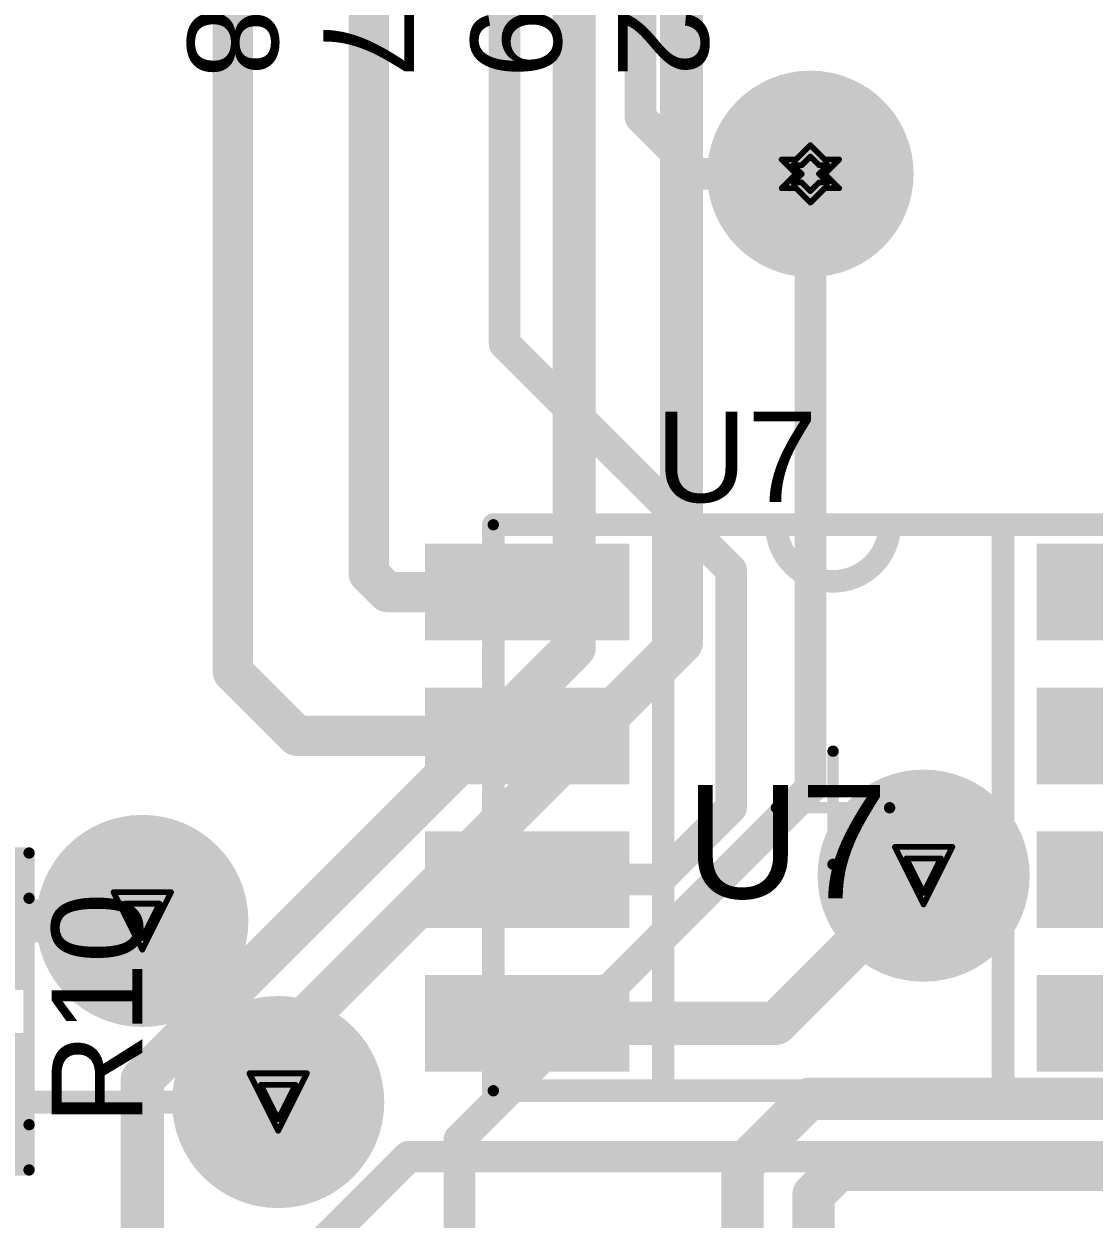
# Model space of a CAD drawing. Header units: inches. Extents: x -21 to 344, y -3 to 240.
# Drawn here: x 55.25 to 64.71, y 25.77 to 36.32 of the extents above; entities that cross this region are included whole.
import ezdxf

# ---------------------------------------------------------------- set-up
doc = ezdxf.new("R2010")
doc.units = ezdxf.units.IN
for name, color, linetype in [('Bottom 3D Body', 216, 'Continuous'), ('Bottom Layer', 5, 'Continuous'), ('Drill Drawing', 1, 'Continuous'), ('Int1 -GND)', 76, 'Continuous'), ('Int2 -PWR)', 16, 'Continuous'), ('Top Component Center', 76, 'Continuous'), ('Top Designator', 56, 'Continuous'), ('Top Layer', 1, 'Continuous'), ('Top Overlay', 2, 'Continuous'), ('Top Paste', 8, 'Continuous'), ('Top Solder', 216, 'Continuous'), ('Via Holes', 16, 'Continuous')]:
    doc.layers.add(name, color=color, linetype=linetype)
doc.styles.add('Arial', font='', dxfattribs={"height": 0.2})
doc.styles.get('Arial').set_extended_font_data('Arial')

# ---------------------------------------------------------------- blocks, each defined once
blk = doc.blocks.new('SOIC8_7')
at = {"layer": 'Top Layer'}
for points in [[(-2.2049994, 3.474999399999999), (-1.6050006, 3.474999399999999), (-1.6050006, 1.92499996), (-2.2049994, 1.92499996)], [(-0.9349994, 3.474999399999999), (-0.3350006, 3.474999399999999), (-0.3350006, 1.92499996), (-0.9349994, 1.92499996)], [(0.3350006, 3.474999399999999), (0.9349994, 3.474999399999999), (0.9349994, 1.92499996), (0.3350006, 1.92499996)], [(1.6050006, 3.474999399999999), (2.2049994, 3.474999399999999), (2.2049994, 1.92499996), (1.6050006, 1.92499996)], [(-2.2049994, -1.92499996), (-1.6050006, -1.92499996), (-1.6050006, -3.474999399999999), (-2.2049994, -3.474999399999999)], [(-0.9349994, -1.92499996), (-0.3350006, -1.92499996), (-0.3350006, -3.474999399999999), (-0.9349994, -3.474999399999999)], [(0.3350006, -1.92499996), (0.9349994, -1.92499996), (0.9349994, -3.474999399999999), (0.3350006, -3.474999399999999)], [(1.6050006, -1.92499996), (2.2049994, -1.92499996), (2.2049994, -3.474999399999999), (1.6050006, -3.474999399999999)]]:
    blk.add_hatch(color=1, dxfattribs=at).paths.add_polyline_path(points)
at = {"layer": 'Top Paste'}
for points in [[(-2.3319994, 3.6019994), (-1.4780006, 3.6019994), (-1.4780006, 1.79799996), (-2.3319994, 1.79799996)], [(-1.0619994, 3.6019994), (-0.2080006, 3.6019994), (-0.2080006, 1.79799996), (-1.0619994, 1.79799996)], [(0.2080006, 3.6019994), (1.0619994, 3.6019994), (1.0619994, 1.79799996), (0.2080006, 1.79799996)], [(1.4780006, 3.6019994), (2.3319994, 3.6019994), (2.3319994, 1.79799996), (1.4780006, 1.79799996)], [(-2.3319994, -1.79799996), (-1.4780006, -1.79799996), (-1.4780006, -3.6019994), (-2.3319994, -3.6019994)], [(-1.0619994, -1.79799996), (-0.2080006, -1.79799996), (-0.2080006, -3.6019994), (-1.0619994, -3.6019994)], [(0.2080006, -1.79799996), (1.0619994, -1.79799996), (1.0619994, -3.6019994), (0.2080006, -3.6019994)], [(1.4780006, -1.79799996), (2.3319994, -1.79799996), (2.3319994, -3.6019994), (1.4780006, -3.6019994)]]:
    blk.add_hatch(color=8, dxfattribs=at).paths.add_polyline_path(points)
at = {"layer": 'Top Solder'}
for points in [[(-2.27499926, 3.54499926), (-1.53500074, 3.54499926), (-1.53500074, 1.8550001), (-2.27499926, 1.8550001)], [(-1.00499926, 3.54499926), (-0.26500074, 3.54499926), (-0.26500074, 1.8550001), (-1.00499926, 1.8550001)], [(0.26500074, 3.54499926), (1.00499926, 3.54499926), (1.00499926, 1.8550001), (0.26500074, 1.8550001)], [(1.53500074, 3.54499926), (2.27499926, 3.54499926), (2.27499926, 1.8550001), (1.53500074, 1.8550001)], [(-2.27499926, -1.8550001), (-1.53500074, -1.8550001), (-1.53500074, -3.54499926), (-2.27499926, -3.54499926)], [(-1.00499926, -1.8550001), (-0.26500074, -1.8550001), (-0.26500074, -3.54499926), (-1.00499926, -3.54499926)], [(0.26500074, -1.8550001), (1.00499926, -1.8550001), (1.00499926, -3.54499926), (0.26500074, -3.54499926)], [(1.53500074, -1.8550001), (2.27499926, -1.8550001), (2.27499926, -3.54499926), (1.53500074, -3.54499926)]]:
    blk.add_hatch(color=216, dxfattribs=at).paths.add_polyline_path(points)
at = {"layer": 'Bottom 3D Body'}
for points in [[(-2.50000008, -2.99999908, 0.1999996, 0.1999996, 0), (-2.50000008, 2.99999908, 0.1999996, 0.1999996, 0)], [(2.50000008, 2.99999908, 0.1999996, 0.1999996, 0), (-2.50000008, 2.99999908, 0.1999996, 0.1999996, 0)], [(2.50000008, -2.99999908, 0.1999996, 0.1999996, 0), (2.50000008, 2.99999908, 0.1999996, 0.1999996, 0)], [(2.50000008, -2.99999908, 0.1999996, 0.1999996, 0), (-2.50000008, -2.99999908, 0.1999996, 0.1999996, 0)]]:
    blk.add_lwpolyline(points, format="xyseb", dxfattribs=at)
for points in [[(-2.54999998, 2.99999908, 0.0999998, 0.0999998, 1), (-2.45000018, 2.99999908, 0.0999998, 0.0999998, 1)], [(-2.54999998, 2.99999908, 0.0999998, 0.0999998, 1), (-2.45000018, 2.99999908, 0.0999998, 0.0999998, 1)], [(2.45000018, 2.99999908, 0.0999998, 0.0999998, 1), (2.54999998, 2.99999908, 0.0999998, 0.0999998, 1)], [(2.45000018, 2.99999908, 0.0999998, 0.0999998, 1), (2.54999998, 2.99999908, 0.0999998, 0.0999998, 1)], [(-1.90000128, -2.50000008, 0.2499995, 0.2499995, 1), (-2.10000088, -2.50000008, 0.2499995, 0.2499995, 1)], [(-2.16250012, -2.50000008, 0.12499848, 0.12499848, 1), (-2.03750164, -2.50000008, 0.12499848, 0.12499848, 1)], [(-1.96250052, -2.50000008, 0.12499848, 0.12499848, 1), (-1.83750204, -2.50000008, 0.12499848, 0.12499848, 1)], [(-2.54999998, -2.99999908, 0.0999998, 0.0999998, 1), (-2.45000018, -2.99999908, 0.0999998, 0.0999998, 1)], [(-2.54999998, -2.99999908, 0.0999998, 0.0999998, 1), (-2.45000018, -2.99999908, 0.0999998, 0.0999998, 1)], [(2.45000018, -2.99999908, 0.0999998, 0.0999998, 1), (2.54999998, -2.99999908, 0.0999998, 0.0999998, 1)], [(2.45000018, -2.99999908, 0.0999998, 0.0999998, 1), (2.54999998, -2.99999908, 0.0999998, 0.0999998, 1)]]:
    blk.add_lwpolyline(points, format="xyseb", close=True, dxfattribs=at)
at = {"layer": 'Top Component Center'}
for points in [[(-2.50000008, -2.99999908, 0.0999998, 0.0999998, 0), (-2.50000008, 2.99999908, 0.0999998, 0.0999998, 0)], [(2.50000008, 2.99999908, 0.0999998, 0.0999998, 0), (-2.50000008, 2.99999908, 0.0999998, 0.0999998, 0)], [(2.50000008, -2.99999908, 0.0999998, 0.0999998, 0), (2.50000008, 2.99999908, 0.0999998, 0.0999998, 0)], [(0, -0.499999, 0.0999998, 0.0999998, 0), (0, 0.499999, 0.0999998, 0.0999998, 0)], [(0.499999, 0, 0.0999998, 0.0999998, 0), (-0.499999, 0, 0.0999998, 0.0999998, 0)], [(2.50000008, -2.99999908, 0.0999998, 0.0999998, 0), (-2.50000008, -2.99999908, 0.0999998, 0.0999998, 0)]]:
    blk.add_lwpolyline(points, format="xyseb", dxfattribs=at)
for points in [[(-2.52499876, 2.99999908, 0.0499999, 0.0499999, 1), (-2.4750014, 2.99999908, 0.0499999, 0.0499999, 1)], [(-2.52499876, 2.99999908, 0.0499999, 0.0499999, 1), (-2.4750014, 2.99999908, 0.0499999, 0.0499999, 1)], [(2.4750014, 2.99999908, 0.0499999, 0.0499999, 1), (2.52499876, 2.99999908, 0.0499999, 0.0499999, 1)], [(2.4750014, 2.99999908, 0.0499999, 0.0499999, 1), (2.52499876, 2.99999908, 0.0499999, 0.0499999, 1)], [(-0.02499868, 0.499999, 0.0499999, 0.0499999, 1), (0.02499868, 0.499999, 0.0499999, 0.0499999, 1)], [(-0.5249976799999999, 0, 0.0499999, 0.0499999, 1), (-0.47500032, 0, 0.0499999, 0.0499999, 1)], [(0.47500032, 0, 0.0499999, 0.0499999, 1), (0.5249976799999999, 0, 0.0499999, 0.0499999, 1)], [(-0.02499868, -0.499999, 0.0499999, 0.0499999, 1), (0.02499868, -0.499999, 0.0499999, 0.0499999, 1)], [(-2.52499876, -2.99999908, 0.0499999, 0.0499999, 1), (-2.4750014, -2.99999908, 0.0499999, 0.0499999, 1)], [(-2.52499876, -2.99999908, 0.0499999, 0.0499999, 1), (-2.4750014, -2.99999908, 0.0499999, 0.0499999, 1)], [(2.4750014, -2.99999908, 0.0499999, 0.0499999, 1), (2.52499876, -2.99999908, 0.0499999, 0.0499999, 1)], [(2.4750014, -2.99999908, 0.0499999, 0.0499999, 1), (2.52499876, -2.99999908, 0.0499999, 0.0499999, 1)]]:
    blk.add_lwpolyline(points, format="xyseb", close=True, dxfattribs=at)
at = {"layer": 'Top Designator'}
for points in [[(-2.50000008, -2.99999908, 0.0999998, 0.0999998, 0), (-2.50000008, 2.99999908, 0.0999998, 0.0999998, 0)], [(2.50000008, 2.99999908, 0.0999998, 0.0999998, 0), (-2.50000008, 2.99999908, 0.0999998, 0.0999998, 0)], [(2.50000008, -2.99999908, 0.0999998, 0.0999998, 0), (2.50000008, 2.99999908, 0.0999998, 0.0999998, 0)], [(2.50000008, -2.99999908, 0.0999998, 0.0999998, 0), (-2.50000008, -2.99999908, 0.0999998, 0.0999998, 0)]]:
    blk.add_lwpolyline(points, format="xyseb", dxfattribs=at)
for points in [[(-2.52499876, 2.99999908, 0.0499999, 0.0499999, 1), (-2.4750014, 2.99999908, 0.0499999, 0.0499999, 1)], [(-2.52499876, 2.99999908, 0.0499999, 0.0499999, 1), (-2.4750014, 2.99999908, 0.0499999, 0.0499999, 1)], [(2.4750014, 2.99999908, 0.0499999, 0.0499999, 1), (2.52499876, 2.99999908, 0.0499999, 0.0499999, 1)], [(2.4750014, 2.99999908, 0.0499999, 0.0499999, 1), (2.52499876, 2.99999908, 0.0499999, 0.0499999, 1)], [(-2.52499876, -2.99999908, 0.0499999, 0.0499999, 1), (-2.4750014, -2.99999908, 0.0499999, 0.0499999, 1)], [(-2.52499876, -2.99999908, 0.0499999, 0.0499999, 1), (-2.4750014, -2.99999908, 0.0499999, 0.0499999, 1)], [(2.4750014, -2.99999908, 0.0499999, 0.0499999, 1), (2.52499876, -2.99999908, 0.0499999, 0.0499999, 1)], [(2.4750014, -2.99999908, 0.0499999, 0.0499999, 1), (2.52499876, -2.99999908, 0.0499999, 0.0499999, 1)]]:
    blk.add_lwpolyline(points, format="xyseb", close=True, dxfattribs=at)
at = {"layer": 'Top Overlay'}
for points in [[(-2.50000008, 0.499999, 0.1999996, 0.1999996, 0), (-2.50000008, 1.49999954, 0.1999996, 0.1999996, 0)], [(2.50000008, 1.49999954, 0.1999996, 0.1999996, 0), (-2.50000008, 1.49999954, 0.1999996, 0.1999996, 0)], [(2.50000008, -1.49999954, 0.1999996, 0.1999996, 0), (2.50000008, 1.49999954, 0.1999996, 0.1999996, 0)], [(-2.50000008, 0.499999, 0.1999996, 0.1999996, -0.9999999999999999), (-2.50000008, -0.499999, 0.1999996, 0.1999996, 0)], [(-2.50000008, -1.49999954, 0.1999996, 0.1999996, 0), (-2.50000008, -0.499999, 0.1999996, 0.1999996, 0)], [(2.50000008, -1.49999954, 0.1999996, 0.1999996, 0), (-2.50000008, -1.49999954, 0.1999996, 0.1999996, 0)]]:
    blk.add_lwpolyline(points, format="xyseb", dxfattribs=at)
for points in [[(-2.54999998, 1.49999954, 0.0999998, 0.0999998, 1), (-2.45000018, 1.49999954, 0.0999998, 0.0999998, 1)], [(-2.54999998, 1.49999954, 0.0999998, 0.0999998, 1), (-2.45000018, 1.49999954, 0.0999998, 0.0999998, 1)], [(2.45000018, 1.49999954, 0.0999998, 0.0999998, 1), (2.54999998, 1.49999954, 0.0999998, 0.0999998, 1)], [(2.45000018, 1.49999954, 0.0999998, 0.0999998, 1), (2.54999998, 1.49999954, 0.0999998, 0.0999998, 1)], [(-2.54999998, 0.499999, 0.0999998, 0.0999998, 1), (-2.45000018, 0.499999, 0.0999998, 0.0999998, 1)], [(-2.54999998, 0.499999, 0.0999998, 0.0999998, 1), (-2.45000018, 0.499999, 0.0999998, 0.0999998, 1)], [(-2.54999998, -0.499999, 0.0999998, 0.0999998, 1), (-2.45000018, -0.499999, 0.0999998, 0.0999998, 1)], [(-2.54999998, -0.499999, 0.0999998, 0.0999998, 1), (-2.45000018, -0.499999, 0.0999998, 0.0999998, 1)], [(-2.54999998, -1.49999954, 0.0999998, 0.0999998, 1), (-2.45000018, -1.49999954, 0.0999998, 0.0999998, 1)], [(-2.54999998, -1.49999954, 0.0999998, 0.0999998, 1), (-2.45000018, -1.49999954, 0.0999998, 0.0999998, 1)], [(2.45000018, -1.49999954, 0.0999998, 0.0999998, 1), (2.54999998, -1.49999954, 0.0999998, 0.0999998, 1)], [(2.45000018, -1.49999954, 0.0999998, 0.0999998, 1), (2.54999998, -1.49999954, 0.0999998, 0.0999998, 1)]]:
    blk.add_lwpolyline(points, format="xyseb", close=True, dxfattribs=at)
at = {"layer": 'Top Designator', "style": 'Arial'}
blk.add_text('U7', height=1.00000054, rotation=90, dxfattribs=at).set_placement((0.8000110999999999, -1.29998978))
blk = doc.blocks.new('RES_0603_47')
at = {"layer": 'Top Layer'}
for points in [[(-1.2827, 0.3937), (-0.3175, 0.3937), (-0.3175, -0.3937), (-1.2827, -0.3937)], [(0.3175, 0.3937), (1.2827, 0.3937), (1.2827, -0.3937), (0.3175, -0.3937)]]:
    blk.add_hatch(color=1, dxfattribs=at).paths.add_polyline_path(points)
at = {"layer": 'Top Paste'}
for points in [[(-1.4097, 0.5206999999999999), (-0.1905, 0.5206999999999999), (-0.1905, -0.5206999999999999), (-1.4097, -0.5206999999999999)], [(0.1905, 0.5206999999999999), (1.4097, 0.5206999999999999), (1.4097, -0.5206999999999999), (0.1905, -0.5206999999999999)]]:
    blk.add_hatch(color=8, dxfattribs=at).paths.add_polyline_path(points)
at = {"layer": 'Top Solder'}
for points in [[(-1.3326999, 0.4436999), (-0.2675001, 0.4436999), (-0.2675001, -0.4436999), (-1.3326999, -0.4436999)], [(0.2675001, 0.4436999), (1.3326999, 0.4436999), (1.3326999, -0.4436999), (0.2675001, -0.4436999)]]:
    blk.add_hatch(color=216, dxfattribs=at).paths.add_polyline_path(points)
at = {"layer": 'Bottom 3D Body'}
for points in [[(-1.00000054, 0.499999, 0.0999998, 0.0999998, 0), (-1.00000054, -0.499999, 0.0999998, 0.0999998, 0)], [(-1.00000054, 0.499999, 0.0999998, 0.0999998, 0), (1.00000054, 0.499999, 0.0999998, 0.0999998, 0)], [(1.00000054, 0.499999, 0.0999998, 0.0999998, 0), (1.00000054, -0.499999, 0.0999998, 0.0999998, 0)], [(-1.00000054, -0.499999, 0.0999998, 0.0999998, 0), (1.00000054, -0.499999, 0.0999998, 0.0999998, 0)]]:
    blk.add_lwpolyline(points, format="xyseb", dxfattribs=at)
for points in [[(-1.02499922, 0.499999, 0.0499999, 0.0499999, 1), (-0.97500186, 0.499999, 0.0499999, 0.0499999, 1)], [(-1.02499922, 0.499999, 0.0499999, 0.0499999, 1), (-0.97500186, 0.499999, 0.0499999, 0.0499999, 1)], [(0.97500186, 0.499999, 0.0499999, 0.0499999, 1), (1.02499922, 0.499999, 0.0499999, 0.0499999, 1)], [(0.97500186, 0.499999, 0.0499999, 0.0499999, 1), (1.02499922, 0.499999, 0.0499999, 0.0499999, 1)], [(-1.02499922, -0.499999, 0.0499999, 0.0499999, 1), (-0.97500186, -0.499999, 0.0499999, 0.0499999, 1)], [(-1.02499922, -0.499999, 0.0499999, 0.0499999, 1), (-0.97500186, -0.499999, 0.0499999, 0.0499999, 1)], [(0.97500186, -0.499999, 0.0499999, 0.0499999, 1), (1.02499922, -0.499999, 0.0499999, 0.0499999, 1)], [(0.97500186, -0.499999, 0.0499999, 0.0499999, 1), (1.02499922, -0.499999, 0.0499999, 0.0499999, 1)]]:
    blk.add_lwpolyline(points, format="xyseb", close=True, dxfattribs=at)
at = {"layer": 'Top Component Center'}
for points in [[(-1.39999974, 0.499999, 0.0999998, 0.0999998, 0), (1.39999974, 0.499999, 0.0999998, 0.0999998, 0)], [(-1.39999974, 0.499999, 0.0999998, 0.0999998, 0), (-1.39999974, -0.499999, 0.0999998, 0.0999998, 0)], [(1.39999974, 0.499999, 0.0999998, 0.0999998, 0), (1.39999974, -0.499999, 0.0999998, 0.0999998, 0)], [(0, 0.1999996, 0.0999998, 0.0999998, 0), (0, -0.1999996, 0.0999998, 0.0999998, 0)], [(-0.1999996, 0, 0.0999998, 0.0999998, 0), (0.1999996, 0, 0.0999998, 0.0999998, 0)], [(-1.39999974, -0.499999, 0.0999998, 0.0999998, 0), (1.39999974, -0.499999, 0.0999998, 0.0999998, 0)]]:
    blk.add_lwpolyline(points, format="xyseb", dxfattribs=at)
for points in [[(-1.42499842, 0.499999, 0.0499999, 0.0499999, 1), (-1.37500106, 0.499999, 0.0499999, 0.0499999, 1)], [(-1.42499842, 0.499999, 0.0499999, 0.0499999, 1), (-1.37500106, 0.499999, 0.0499999, 0.0499999, 1)], [(1.37500106, 0.499999, 0.0499999, 0.0499999, 1), (1.42499842, 0.499999, 0.0499999, 0.0499999, 1)], [(1.37500106, 0.499999, 0.0499999, 0.0499999, 1), (1.42499842, 0.499999, 0.0499999, 0.0499999, 1)], [(-0.02499868, 0.1999996, 0.0499999, 0.0499999, 1), (0.02499868, 0.1999996, 0.0499999, 0.0499999, 1)], [(-0.22499828, 0, 0.0499999, 0.0499999, 1), (-0.17500092, 0, 0.0499999, 0.0499999, 1)], [(0.17500092, 0, 0.0499999, 0.0499999, 1), (0.22499828, 0, 0.0499999, 0.0499999, 1)], [(-0.02499868, -0.1999996, 0.0499999, 0.0499999, 1), (0.02499868, -0.1999996, 0.0499999, 0.0499999, 1)], [(-1.42499842, -0.499999, 0.0499999, 0.0499999, 1), (-1.37500106, -0.499999, 0.0499999, 0.0499999, 1)], [(-1.42499842, -0.499999, 0.0499999, 0.0499999, 1), (-1.37500106, -0.499999, 0.0499999, 0.0499999, 1)], [(1.37500106, -0.499999, 0.0499999, 0.0499999, 1), (1.42499842, -0.499999, 0.0499999, 0.0499999, 1)], [(1.37500106, -0.499999, 0.0499999, 0.0499999, 1), (1.42499842, -0.499999, 0.0499999, 0.0499999, 1)]]:
    blk.add_lwpolyline(points, format="xyseb", close=True, dxfattribs=at)
at = {"layer": 'Top Designator'}
for points in [[(-1.39999974, 0.499999, 0.0999998, 0.0999998, 0), (1.39999974, 0.499999, 0.0999998, 0.0999998, 0)], [(-1.39999974, 0.499999, 0.0999998, 0.0999998, 0), (-1.39999974, -0.499999, 0.0999998, 0.0999998, 0)], [(1.39999974, 0.499999, 0.0999998, 0.0999998, 0), (1.39999974, -0.499999, 0.0999998, 0.0999998, 0)], [(-1.39999974, -0.499999, 0.0999998, 0.0999998, 0), (1.39999974, -0.499999, 0.0999998, 0.0999998, 0)]]:
    blk.add_lwpolyline(points, format="xyseb", dxfattribs=at)
for points in [[(-1.42499842, 0.499999, 0.0499999, 0.0499999, 1), (-1.37500106, 0.499999, 0.0499999, 0.0499999, 1)], [(-1.42499842, 0.499999, 0.0499999, 0.0499999, 1), (-1.37500106, 0.499999, 0.0499999, 0.0499999, 1)], [(1.37500106, 0.499999, 0.0499999, 0.0499999, 1), (1.42499842, 0.499999, 0.0499999, 0.0499999, 1)], [(1.37500106, 0.499999, 0.0499999, 0.0499999, 1), (1.42499842, 0.499999, 0.0499999, 0.0499999, 1)], [(-1.42499842, -0.499999, 0.0499999, 0.0499999, 1), (-1.37500106, -0.499999, 0.0499999, 0.0499999, 1)], [(-1.42499842, -0.499999, 0.0499999, 0.0499999, 1), (-1.37500106, -0.499999, 0.0499999, 0.0499999, 1)], [(1.37500106, -0.499999, 0.0499999, 0.0499999, 1), (1.42499842, -0.499999, 0.0499999, 0.0499999, 1)], [(1.37500106, -0.499999, 0.0499999, 0.0499999, 1), (1.42499842, -0.499999, 0.0499999, 0.0499999, 1)]]:
    blk.add_lwpolyline(points, format="xyseb", close=True, dxfattribs=at)
at = {"layer": 'Top Overlay'}
for points in [[(-1.39999974, 0.499999, 0.0999998, 0.0999998, 0), (1.39999974, 0.499999, 0.0999998, 0.0999998, 0)], [(-1.39999974, 0.499999, 0.0999998, 0.0999998, 0), (-1.39999974, -0.499999, 0.0999998, 0.0999998, 0)], [(1.39999974, 0.499999, 0.0999998, 0.0999998, 0), (1.39999974, -0.499999, 0.0999998, 0.0999998, 0)], [(-1.39999974, -0.499999, 0.0999998, 0.0999998, 0), (1.39999974, -0.499999, 0.0999998, 0.0999998, 0)]]:
    blk.add_lwpolyline(points, format="xyseb", dxfattribs=at)
for points in [[(-1.42499842, 0.499999, 0.0499999, 0.0499999, 1), (-1.37500106, 0.499999, 0.0499999, 0.0499999, 1)], [(-1.42499842, 0.499999, 0.0499999, 0.0499999, 1), (-1.37500106, 0.499999, 0.0499999, 0.0499999, 1)], [(1.37500106, 0.499999, 0.0499999, 0.0499999, 1), (1.42499842, 0.499999, 0.0499999, 0.0499999, 1)], [(1.37500106, 0.499999, 0.0499999, 0.0499999, 1), (1.42499842, 0.499999, 0.0499999, 0.0499999, 1)], [(-1.42499842, -0.499999, 0.0499999, 0.0499999, 1), (-1.37500106, -0.499999, 0.0499999, 0.0499999, 1)], [(-1.42499842, -0.499999, 0.0499999, 0.0499999, 1), (-1.37500106, -0.499999, 0.0499999, 0.0499999, 1)], [(1.37500106, -0.499999, 0.0499999, 0.0499999, 1), (1.42499842, -0.499999, 0.0499999, 0.0499999, 1)], [(1.37500106, -0.499999, 0.0499999, 0.0499999, 1), (1.42499842, -0.499999, 0.0499999, 0.0499999, 1)]]:
    blk.add_lwpolyline(points, format="xyseb", close=True, dxfattribs=at)
at = {"layer": 'Top Designator', "style": 'Arial'}
blk.add_text('R10', height=0.3999992, dxfattribs=at).set_placement((-0.8000009399999999, -0.2999994))

msp = doc.modelspace()

# ---------------------------------------------------------------- hatches: boundary and pattern name
at = {"layer": 'Bottom Layer'}
h = msp.add_hatch(color=5, dxfattribs=at)
edge = h.paths.add_edge_path()
edge.add_arc((62.20000005999999, 35.00000112), 0.2499995, 0, 360)
h = msp.add_hatch(color=5, dxfattribs=at)
edge = h.paths.add_edge_path()
edge.add_arc((63.2000006, 28.80000082), 0.2999994, 0, 360)
h = msp.add_hatch(color=5, dxfattribs=at)
edge = h.paths.add_edge_path()
edge.add_arc((56.2999001, 28.40019974), 0.2999994, 0, 360)
h = msp.add_hatch(color=5, dxfattribs=at)
edge = h.paths.add_edge_path()
edge.add_arc((57.4999993, 26.79999974), 0.2999994, 0, 360)
at = {"layer": 'Int1 -GND)'}
h = msp.add_hatch(color=7, dxfattribs=at)
edge = h.paths.add_edge_path()
edge.add_arc((62.20000005999999, 35.00000112), 0.9119997, 0, 360)
h = msp.add_hatch(color=7, dxfattribs=at)
edge = h.paths.add_edge_path()
edge.add_arc((56.2999001, 28.40019974), 0.9369983799999999, 0, 360)
h = msp.add_hatch(color=7, dxfattribs=at)
edge = h.paths.add_edge_path()
edge.add_arc((57.4999993, 26.79999974), 0.9369983799999999, 0, 360)
at = {"layer": 'Int2 -PWR)'}
h = msp.add_hatch(color=7, dxfattribs=at)
edge = h.paths.add_edge_path()
edge.add_arc((62.20000005999999, 35.00000112), 0.9119997, 0, 360)
h = msp.add_hatch(color=7, dxfattribs=at)
edge = h.paths.add_edge_path()
edge.add_arc((63.2000006, 28.80000082), 0.9369983799999999, 0, 360)
h = msp.add_hatch(color=7, dxfattribs=at)
edge = h.paths.add_edge_path()
edge.add_arc((57.4999993, 26.79999974), 0.9369983799999999, 0, 360)
at = {"layer": 'Top Layer'}
h = msp.add_hatch(color=1, dxfattribs=at)
edge = h.paths.add_edge_path()
edge.add_arc((62.20000005999999, 35.00000112), 0.2499995, 0, 360)
h = msp.add_hatch(color=1, dxfattribs=at)
edge = h.paths.add_edge_path()
edge.add_arc((63.2000006, 28.80000082), 0.2999994, 0, 360)
h = msp.add_hatch(color=1, dxfattribs=at)
edge = h.paths.add_edge_path()
edge.add_arc((56.2999001, 28.40019974), 0.2999994, 0, 360)
h = msp.add_hatch(color=1, dxfattribs=at)
edge = h.paths.add_edge_path()
edge.add_arc((57.4999993, 26.79999974), 0.2999994, 0, 360)
at = {"layer": 'Via Holes'}
h = msp.add_hatch(color=7, dxfattribs=at)
edge = h.paths.add_edge_path()
edge.add_arc((62.20000005999999, 35.00000112), 0.1499997, 0, 360)
h = msp.add_hatch(color=7, dxfattribs=at)
edge = h.paths.add_edge_path()
edge.add_arc((63.2000006, 28.80000082), 0.17499838, 0, 360)
h = msp.add_hatch(color=7, dxfattribs=at)
edge = h.paths.add_edge_path()
edge.add_arc((56.2999001, 28.40019974), 0.17499838, 0, 360)
h = msp.add_hatch(color=7, dxfattribs=at)
edge = h.paths.add_edge_path()
edge.add_arc((57.4999993, 26.79999974), 0.17499838, 0, 360)

# ---------------------------------------------------------------- linework, layer by layer
at = {"layer": 'Bottom Layer'}
for points in [[(60.11420031999999, 30.8142005, 0.3809999999999999, 0.3809999999999999, 0), (60.11420031999999, 54.67681724, 0.3809999999999999, 0.3809999999999999, 0)], [(61.06117327999999, 30.86117272, 0.3809999999999999, 0.3809999999999999, 0), (61.06117327999999, 42.47036972, 0.3809999999999999, 0.3809999999999999, 0)], [(62.20000005999999, 29.57015168, 0.2794, 0.2794, 0), (62.20000005999999, 35.00000112, 0.2794, 0.2794, 0)], [(57.4999993, 27.29999874, 0.3809999999999999, 0.3809999999999999, 0), (61.06117327999999, 30.86117272, 0.3809999999999999, 0.3809999999999999, 0)], [(56.29999916, 26.99999934, 0.3809999999999999, 0.3809999999999999, 0), (60.11420031999999, 30.8142005, 0.3809999999999999, 0.3809999999999999, 0)], [(59.10000118, 26.4701528, 0.2794, 0.2794, 0), (62.20000005999999, 29.57015168, 0.2794, 0.2794, 0)], [(57.4999993, 26.79999974, 0.3809999999999999, 0.3809999999999999, 0), (57.4999993, 27.29999874, 0.3809999999999999, 0.3809999999999999, 0)], [(56.29999916, 24.49999926, 0.3809999999999999, 0.3809999999999999, 0), (56.29999916, 26.99999934, 0.3809999999999999, 0.3809999999999999, 0)], [(61.60000379999999, 26.2411591, 0.37330888, 0.37330888, 0), (62.18615452, 26.82730982, 0.37330888, 0.37330888, 0)], [(62.18615452, 26.82730982, 0.37330888, 0.37330888, 0), (73.35400874, 26.82730982, 0.37330888, 0.37330888, 0)], [(59.10000118, 21.58567184, 0.2794, 0.2794, 0), (59.10000118, 26.4701528, 0.2794, 0.2794, 0)], [(61.60000379999999, 20.08715058, 0.37330888, 0.37330888, 0), (61.60000379999999, 26.2411591, 0.37330888, 0.37330888, 0)], [(62.22731268, 25.98131964, 0.37330888, 0.37330888, 0), (62.44599398, 26.20000094, 0.37330888, 0.37330888, 0)], [(62.44599398, 26.20000094, 0.37330888, 0.37330888, 0), (73.61384819999999, 26.20000094, 0.37330888, 0.37330888, 0)], [(62.22731268, 19.82731112, 0.37330888, 0.37330888, 0), (62.22731268, 25.98131964, 0.37330888, 0.37330888, 0)]]:
    msp.add_lwpolyline(points, format="xyseb", dxfattribs=at)
for points in [[(62.13015006000001, 35.00000112, 0.1397, 0.1397, 1), (62.26985005999999, 35.00000112, 0.1397, 0.1397, 1)], [(60.96592328, 30.86117272, 0.1905, 0.1905, 1), (61.15642328, 30.86117272, 0.1905, 0.1905, 1)], [(60.96592328, 30.86117272, 0.1905, 0.1905, 1), (61.15642328, 30.86117272, 0.1905, 0.1905, 1)], [(60.01895032, 30.8142005, 0.1905, 0.1905, 1), (60.20945031999999, 30.8142005, 0.1905, 0.1905, 1)], [(60.01895032, 30.8142005, 0.1905, 0.1905, 1), (60.20945031999999, 30.8142005, 0.1905, 0.1905, 1)], [(62.13015006000001, 29.57015168, 0.1397, 0.1397, 1), (62.26985005999999, 29.57015168, 0.1397, 0.1397, 1)], [(62.13015006000001, 29.57015168, 0.1397, 0.1397, 1), (62.26985005999999, 29.57015168, 0.1397, 0.1397, 1)], [(57.40474929999999, 27.29999874, 0.1905, 0.1905, 1), (57.5952493, 27.29999874, 0.1905, 0.1905, 1)], [(57.40474929999999, 27.29999874, 0.1905, 0.1905, 1), (57.5952493, 27.29999874, 0.1905, 0.1905, 1)], [(56.20474916, 26.99999934, 0.1905, 0.1905, 1), (56.39524915999999, 26.99999934, 0.1905, 0.1905, 1)], [(56.20474916, 26.99999934, 0.1905, 0.1905, 1), (56.39524915999999, 26.99999934, 0.1905, 0.1905, 1)], [(57.40474929999999, 26.79999974, 0.1905, 0.1905, 1), (57.5952493, 26.79999974, 0.1905, 0.1905, 1)], [(62.09282729999999, 26.82730982, 0.18665444, 0.18665444, 1), (62.27948174, 26.82730982, 0.18665444, 0.18665444, 1)], [(62.09282729999999, 26.82730982, 0.18665444, 0.18665444, 1), (62.27948174, 26.82730982, 0.18665444, 0.18665444, 1)], [(59.03015117999999, 26.4701528, 0.1397, 0.1397, 1), (59.16985117999999, 26.4701528, 0.1397, 0.1397, 1)], [(59.03015117999999, 26.4701528, 0.1397, 0.1397, 1), (59.16985117999999, 26.4701528, 0.1397, 0.1397, 1)], [(61.50667658, 26.2411591, 0.18665444, 0.18665444, 1), (61.69333102, 26.2411591, 0.18665444, 0.18665444, 1)], [(61.50667658, 26.2411591, 0.18665444, 0.18665444, 1), (61.69333102, 26.2411591, 0.18665444, 0.18665444, 1)], [(62.35266676, 26.20000094, 0.18665444, 0.18665444, 1), (62.5393212, 26.20000094, 0.18665444, 0.18665444, 1)], [(62.35266676, 26.20000094, 0.18665444, 0.18665444, 1), (62.5393212, 26.20000094, 0.18665444, 0.18665444, 1)], [(62.13398546, 25.98131964, 0.18665444, 0.18665444, 1), (62.32063989999999, 25.98131964, 0.18665444, 0.18665444, 1)], [(62.13398546, 25.98131964, 0.18665444, 0.18665444, 1), (62.32063989999999, 25.98131964, 0.18665444, 0.18665444, 1)]]:
    msp.add_lwpolyline(points, format="xyseb", close=True, dxfattribs=at)
at = {"layer": 'Drill Drawing'}
for points in [[(62.07300006, 35.12700112, 0.0508, 0.0508, 0), (62.20000005999999, 35.25400112, 0.0508, 0.0508, 0)], [(62.20000005999999, 35.25400112, 0.0508, 0.0508, 0), (62.32700006, 35.12700112, 0.0508, 0.0508, 0)], [(62.12380005999999, 35.07620112, 0.0508, 0.0508, 0), (62.20000005999999, 35.15240112, 0.0508, 0.0508, 0)], [(62.20000005999999, 35.15240112, 0.0508, 0.0508, 0), (62.27620006, 35.07620112, 0.0508, 0.0508, 0)], [(61.94600005999999, 35.12700112, 0.0508, 0.0508, 0), (62.07300006, 35.00000112, 0.0508, 0.0508, 0)], [(61.94600005999999, 35.12700112, 0.0508, 0.0508, 0), (62.07300006, 35.12700112, 0.0508, 0.0508, 0)], [(62.04760005999999, 35.07620112, 0.0508, 0.0508, 0), (62.12380005999999, 35.00000112, 0.0508, 0.0508, 0)], [(62.04760005999999, 35.07620112, 0.0508, 0.0508, 0), (62.12380005999999, 35.07620112, 0.0508, 0.0508, 0)], [(62.27620006, 35.07620112, 0.0508, 0.0508, 0), (62.35240005999999, 35.07620112, 0.0508, 0.0508, 0)], [(62.27620006, 35.00000112, 0.0508, 0.0508, 0), (62.35240005999999, 35.07620112, 0.0508, 0.0508, 0)], [(62.32700006, 35.12700112, 0.0508, 0.0508, 0), (62.45400005999999, 35.12700112, 0.0508, 0.0508, 0)], [(62.32700006, 35.00000112, 0.0508, 0.0508, 0), (62.45400005999999, 35.12700112, 0.0508, 0.0508, 0)], [(61.94600005999999, 34.87300112, 0.0508, 0.0508, 0), (62.07300006, 35.00000112, 0.0508, 0.0508, 0)], [(62.04760005999999, 34.92380112, 0.0508, 0.0508, 0), (62.12380005999999, 35.00000112, 0.0508, 0.0508, 0)], [(62.27620006, 35.00000112, 0.0508, 0.0508, 0), (62.35240005999999, 34.92380112, 0.0508, 0.0508, 0)], [(62.32700006, 35.00000112, 0.0508, 0.0508, 0), (62.45400005999999, 34.87300112, 0.0508, 0.0508, 0)], [(61.94600005999999, 34.87300112, 0.0508, 0.0508, 0), (62.07300006, 34.87300112, 0.0508, 0.0508, 0)], [(62.04760005999999, 34.92380112, 0.0508, 0.0508, 0), (62.12380005999999, 34.92380112, 0.0508, 0.0508, 0)], [(62.07300006, 34.87300112, 0.0508, 0.0508, 0), (62.20000005999999, 34.74600112, 0.0508, 0.0508, 0)], [(62.12380005999999, 34.92380112, 0.0508, 0.0508, 0), (62.20000005999999, 34.84760112, 0.0508, 0.0508, 0)], [(62.20000005999999, 34.84760112, 0.0508, 0.0508, 0), (62.27620006, 34.92380112, 0.0508, 0.0508, 0)], [(62.20000005999999, 34.74600112, 0.0508, 0.0508, 0), (62.32700006, 34.87300112, 0.0508, 0.0508, 0)], [(62.27620006, 34.92380112, 0.0508, 0.0508, 0), (62.35240005999999, 34.92380112, 0.0508, 0.0508, 0)], [(62.32700006, 34.87300112, 0.0508, 0.0508, 0), (62.45400005999999, 34.87300112, 0.0508, 0.0508, 0)], [(62.9460006, 29.05400082, 0.0508, 0.0508, 0), (63.45400059999999, 29.05400082, 0.0508, 0.0508, 0)], [(62.9460006, 29.05400082, 0.0508, 0.0508, 0), (63.2000006, 28.54600082, 0.0508, 0.0508, 0)], [(63.2000006, 28.54600082, 0.0508, 0.0508, 0), (63.45400059999999, 29.05400082, 0.0508, 0.0508, 0)], [(63.0476006, 28.95240082, 0.0508, 0.0508, 0), (63.3524006, 28.95240082, 0.0508, 0.0508, 0)], [(63.0476006, 28.95240082, 0.0508, 0.0508, 0), (63.2000006, 28.64760082, 0.0508, 0.0508, 0)], [(63.2000006, 28.64760082, 0.0508, 0.0508, 0), (63.3524006, 28.95240082, 0.0508, 0.0508, 0)], [(56.0459001, 28.65419974, 0.0508, 0.0508, 0), (56.5539001, 28.65419974, 0.0508, 0.0508, 0)], [(56.0459001, 28.65419974, 0.0508, 0.0508, 0), (56.2999001, 28.14619974, 0.0508, 0.0508, 0)], [(56.2999001, 28.14619974, 0.0508, 0.0508, 0), (56.5539001, 28.65419974, 0.0508, 0.0508, 0)], [(56.1475001, 28.55259974, 0.0508, 0.0508, 0), (56.4523001, 28.55259974, 0.0508, 0.0508, 0)], [(56.1475001, 28.55259974, 0.0508, 0.0508, 0), (56.2999001, 28.24779974, 0.0508, 0.0508, 0)], [(56.2999001, 28.24779974, 0.0508, 0.0508, 0), (56.4523001, 28.55259974, 0.0508, 0.0508, 0)], [(57.24599929999999, 27.05399974, 0.0508, 0.0508, 0), (57.75399929999999, 27.05399974, 0.0508, 0.0508, 0)], [(57.24599929999999, 27.05399974, 0.0508, 0.0508, 0), (57.4999993, 26.54599974, 0.0508, 0.0508, 0)], [(57.4999993, 26.54599974, 0.0508, 0.0508, 0), (57.75399929999999, 27.05399974, 0.0508, 0.0508, 0)], [(57.34759929999999, 26.95239974, 0.0508, 0.0508, 0), (57.65239929999999, 26.95239974, 0.0508, 0.0508, 0)], [(57.34759929999999, 26.95239974, 0.0508, 0.0508, 0), (57.4999993, 26.64759974, 0.0508, 0.0508, 0)], [(57.4999993, 26.64759974, 0.0508, 0.0508, 0), (57.65239929999999, 26.95239974, 0.0508, 0.0508, 0)]]:
    msp.add_lwpolyline(points, format="xyseb", dxfattribs=at)
for points in [[(62.18730005999999, 35.25400112, 0.0254, 0.0254, 1), (62.21270006, 35.25400112, 0.0254, 0.0254, 1)], [(62.18730005999999, 35.25400112, 0.0254, 0.0254, 1), (62.21270006, 35.25400112, 0.0254, 0.0254, 1)], [(62.18730005999999, 35.15240112, 0.0254, 0.0254, 1), (62.21270006, 35.15240112, 0.0254, 0.0254, 1)], [(62.18730005999999, 35.15240112, 0.0254, 0.0254, 1), (62.21270006, 35.15240112, 0.0254, 0.0254, 1)], [(61.93330006, 35.12700112, 0.0254, 0.0254, 1), (61.95870006, 35.12700112, 0.0254, 0.0254, 1)], [(61.93330006, 35.12700112, 0.0254, 0.0254, 1), (61.95870006, 35.12700112, 0.0254, 0.0254, 1)], [(62.03490006, 35.07620112, 0.0254, 0.0254, 1), (62.06030006, 35.07620112, 0.0254, 0.0254, 1)], [(62.03490006, 35.07620112, 0.0254, 0.0254, 1), (62.06030006, 35.07620112, 0.0254, 0.0254, 1)], [(62.06030006, 35.12700112, 0.0254, 0.0254, 1), (62.08570005999999, 35.12700112, 0.0254, 0.0254, 1)], [(62.06030006, 35.12700112, 0.0254, 0.0254, 1), (62.08570005999999, 35.12700112, 0.0254, 0.0254, 1)], [(62.11110006, 35.07620112, 0.0254, 0.0254, 1), (62.13650006, 35.07620112, 0.0254, 0.0254, 1)], [(62.11110006, 35.07620112, 0.0254, 0.0254, 1), (62.13650006, 35.07620112, 0.0254, 0.0254, 1)], [(62.26350006, 35.07620112, 0.0254, 0.0254, 1), (62.28890006, 35.07620112, 0.0254, 0.0254, 1)], [(62.26350006, 35.07620112, 0.0254, 0.0254, 1), (62.28890006, 35.07620112, 0.0254, 0.0254, 1)], [(62.31430006, 35.12700112, 0.0254, 0.0254, 1), (62.33970006, 35.12700112, 0.0254, 0.0254, 1)], [(62.31430006, 35.12700112, 0.0254, 0.0254, 1), (62.33970006, 35.12700112, 0.0254, 0.0254, 1)], [(62.33970006, 35.07620112, 0.0254, 0.0254, 1), (62.36510006, 35.07620112, 0.0254, 0.0254, 1)], [(62.33970006, 35.07620112, 0.0254, 0.0254, 1), (62.36510006, 35.07620112, 0.0254, 0.0254, 1)], [(62.44130006, 35.12700112, 0.0254, 0.0254, 1), (62.46670005999999, 35.12700112, 0.0254, 0.0254, 1)], [(62.44130006, 35.12700112, 0.0254, 0.0254, 1), (62.46670005999999, 35.12700112, 0.0254, 0.0254, 1)], [(62.06030006, 35.00000112, 0.0254, 0.0254, 1), (62.08570005999999, 35.00000112, 0.0254, 0.0254, 1)], [(62.06030006, 35.00000112, 0.0254, 0.0254, 1), (62.08570005999999, 35.00000112, 0.0254, 0.0254, 1)], [(62.11110006, 35.00000112, 0.0254, 0.0254, 1), (62.13650006, 35.00000112, 0.0254, 0.0254, 1)], [(62.11110006, 35.00000112, 0.0254, 0.0254, 1), (62.13650006, 35.00000112, 0.0254, 0.0254, 1)], [(62.26350006, 35.00000112, 0.0254, 0.0254, 1), (62.28890006, 35.00000112, 0.0254, 0.0254, 1)], [(62.26350006, 35.00000112, 0.0254, 0.0254, 1), (62.28890006, 35.00000112, 0.0254, 0.0254, 1)], [(62.31430006, 35.00000112, 0.0254, 0.0254, 1), (62.33970006, 35.00000112, 0.0254, 0.0254, 1)], [(62.31430006, 35.00000112, 0.0254, 0.0254, 1), (62.33970006, 35.00000112, 0.0254, 0.0254, 1)], [(61.93330006, 34.87300112, 0.0254, 0.0254, 1), (61.95870006, 34.87300112, 0.0254, 0.0254, 1)], [(61.93330006, 34.87300112, 0.0254, 0.0254, 1), (61.95870006, 34.87300112, 0.0254, 0.0254, 1)], [(62.03490006, 34.92380112, 0.0254, 0.0254, 1), (62.06030006, 34.92380112, 0.0254, 0.0254, 1)], [(62.03490006, 34.92380112, 0.0254, 0.0254, 1), (62.06030006, 34.92380112, 0.0254, 0.0254, 1)], [(62.06030006, 34.87300112, 0.0254, 0.0254, 1), (62.08570005999999, 34.87300112, 0.0254, 0.0254, 1)], [(62.06030006, 34.87300112, 0.0254, 0.0254, 1), (62.08570005999999, 34.87300112, 0.0254, 0.0254, 1)], [(62.11110006, 34.92380112, 0.0254, 0.0254, 1), (62.13650006, 34.92380112, 0.0254, 0.0254, 1)], [(62.11110006, 34.92380112, 0.0254, 0.0254, 1), (62.13650006, 34.92380112, 0.0254, 0.0254, 1)], [(62.18730005999999, 34.84760112, 0.0254, 0.0254, 1), (62.21270006, 34.84760112, 0.0254, 0.0254, 1)], [(62.18730005999999, 34.84760112, 0.0254, 0.0254, 1), (62.21270006, 34.84760112, 0.0254, 0.0254, 1)], [(62.26350006, 34.92380112, 0.0254, 0.0254, 1), (62.28890006, 34.92380112, 0.0254, 0.0254, 1)], [(62.26350006, 34.92380112, 0.0254, 0.0254, 1), (62.28890006, 34.92380112, 0.0254, 0.0254, 1)], [(62.31430006, 34.87300112, 0.0254, 0.0254, 1), (62.33970006, 34.87300112, 0.0254, 0.0254, 1)], [(62.31430006, 34.87300112, 0.0254, 0.0254, 1), (62.33970006, 34.87300112, 0.0254, 0.0254, 1)], [(62.33970006, 34.92380112, 0.0254, 0.0254, 1), (62.36510006, 34.92380112, 0.0254, 0.0254, 1)], [(62.33970006, 34.92380112, 0.0254, 0.0254, 1), (62.36510006, 34.92380112, 0.0254, 0.0254, 1)], [(62.44130006, 34.87300112, 0.0254, 0.0254, 1), (62.46670005999999, 34.87300112, 0.0254, 0.0254, 1)], [(62.44130006, 34.87300112, 0.0254, 0.0254, 1), (62.46670005999999, 34.87300112, 0.0254, 0.0254, 1)], [(62.18730005999999, 34.74600112, 0.0254, 0.0254, 1), (62.21270006, 34.74600112, 0.0254, 0.0254, 1)], [(62.18730005999999, 34.74600112, 0.0254, 0.0254, 1), (62.21270006, 34.74600112, 0.0254, 0.0254, 1)], [(62.93330059999999, 29.05400082, 0.0254, 0.0254, 1), (62.9587006, 29.05400082, 0.0254, 0.0254, 1)], [(62.93330059999999, 29.05400082, 0.0254, 0.0254, 1), (62.9587006, 29.05400082, 0.0254, 0.0254, 1)], [(63.44130059999999, 29.05400082, 0.0254, 0.0254, 1), (63.4667006, 29.05400082, 0.0254, 0.0254, 1)], [(63.44130059999999, 29.05400082, 0.0254, 0.0254, 1), (63.4667006, 29.05400082, 0.0254, 0.0254, 1)], [(63.03490059999999, 28.95240082, 0.0254, 0.0254, 1), (63.0603006, 28.95240082, 0.0254, 0.0254, 1)], [(63.03490059999999, 28.95240082, 0.0254, 0.0254, 1), (63.0603006, 28.95240082, 0.0254, 0.0254, 1)], [(63.33970059999999, 28.95240082, 0.0254, 0.0254, 1), (63.3651006, 28.95240082, 0.0254, 0.0254, 1)], [(63.33970059999999, 28.95240082, 0.0254, 0.0254, 1), (63.3651006, 28.95240082, 0.0254, 0.0254, 1)], [(56.03320009999999, 28.65419974, 0.0254, 0.0254, 1), (56.05860009999999, 28.65419974, 0.0254, 0.0254, 1)], [(56.03320009999999, 28.65419974, 0.0254, 0.0254, 1), (56.05860009999999, 28.65419974, 0.0254, 0.0254, 1)], [(56.5412001, 28.65419974, 0.0254, 0.0254, 1), (56.5666001, 28.65419974, 0.0254, 0.0254, 1)], [(56.5412001, 28.65419974, 0.0254, 0.0254, 1), (56.5666001, 28.65419974, 0.0254, 0.0254, 1)], [(63.1873006, 28.64760082, 0.0254, 0.0254, 1), (63.2127006, 28.64760082, 0.0254, 0.0254, 1)], [(63.1873006, 28.64760082, 0.0254, 0.0254, 1), (63.2127006, 28.64760082, 0.0254, 0.0254, 1)], [(56.13480009999999, 28.55259974, 0.0254, 0.0254, 1), (56.16020009999999, 28.55259974, 0.0254, 0.0254, 1)], [(56.13480009999999, 28.55259974, 0.0254, 0.0254, 1), (56.16020009999999, 28.55259974, 0.0254, 0.0254, 1)], [(56.43960009999999, 28.55259974, 0.0254, 0.0254, 1), (56.46500009999999, 28.55259974, 0.0254, 0.0254, 1)], [(56.43960009999999, 28.55259974, 0.0254, 0.0254, 1), (56.46500009999999, 28.55259974, 0.0254, 0.0254, 1)], [(63.1873006, 28.54600082, 0.0254, 0.0254, 1), (63.2127006, 28.54600082, 0.0254, 0.0254, 1)], [(63.1873006, 28.54600082, 0.0254, 0.0254, 1), (63.2127006, 28.54600082, 0.0254, 0.0254, 1)], [(56.2872001, 28.24779974, 0.0254, 0.0254, 1), (56.3126001, 28.24779974, 0.0254, 0.0254, 1)], [(56.2872001, 28.24779974, 0.0254, 0.0254, 1), (56.3126001, 28.24779974, 0.0254, 0.0254, 1)], [(56.2872001, 28.14619974, 0.0254, 0.0254, 1), (56.3126001, 28.14619974, 0.0254, 0.0254, 1)], [(56.2872001, 28.14619974, 0.0254, 0.0254, 1), (56.3126001, 28.14619974, 0.0254, 0.0254, 1)], [(57.2332993, 27.05399974, 0.0254, 0.0254, 1), (57.2586993, 27.05399974, 0.0254, 0.0254, 1)], [(57.2332993, 27.05399974, 0.0254, 0.0254, 1), (57.2586993, 27.05399974, 0.0254, 0.0254, 1)], [(57.7412993, 27.05399974, 0.0254, 0.0254, 1), (57.7666993, 27.05399974, 0.0254, 0.0254, 1)], [(57.7412993, 27.05399974, 0.0254, 0.0254, 1), (57.7666993, 27.05399974, 0.0254, 0.0254, 1)], [(57.3348993, 26.95239974, 0.0254, 0.0254, 1), (57.36029929999999, 26.95239974, 0.0254, 0.0254, 1)], [(57.3348993, 26.95239974, 0.0254, 0.0254, 1), (57.36029929999999, 26.95239974, 0.0254, 0.0254, 1)], [(57.6396993, 26.95239974, 0.0254, 0.0254, 1), (57.66509929999999, 26.95239974, 0.0254, 0.0254, 1)], [(57.6396993, 26.95239974, 0.0254, 0.0254, 1), (57.66509929999999, 26.95239974, 0.0254, 0.0254, 1)], [(57.4872993, 26.64759974, 0.0254, 0.0254, 1), (57.51269929999999, 26.64759974, 0.0254, 0.0254, 1)], [(57.4872993, 26.64759974, 0.0254, 0.0254, 1), (57.51269929999999, 26.64759974, 0.0254, 0.0254, 1)], [(57.4872993, 26.54599974, 0.0254, 0.0254, 1), (57.51269929999999, 26.54599974, 0.0254, 0.0254, 1)], [(57.4872993, 26.54599974, 0.0254, 0.0254, 1), (57.51269929999999, 26.54599974, 0.0254, 0.0254, 1)]]:
    msp.add_lwpolyline(points, format="xyseb", close=True, dxfattribs=at)
at = {"layer": 'Int1 -GND)'}
for points in [[(62.96640188, 29.44181056, 0.254, 0.254, -0.176326980708465), (63.43359932, 29.44181056, 0.254, 0.254, 0)], [(62.55819086, 28.5664021, 0.254, 0.254, -0.176326980708465), (62.55819086, 29.03359954, 0.254, 0.254, 0)], [(63.84181034, 29.03359954, 0.254, 0.254, -0.1763269807084648), (63.84181034, 28.5664021, 0.254, 0.254, 0)], [(63.43359932, 28.15819108, 0.254, 0.254, -0.176326980708465), (62.96640188, 28.15819108, 0.254, 0.254, 0)]]:
    msp.add_lwpolyline(points, format="xyseb", dxfattribs=at)
for points in [[(62.90290187999999, 29.44181056, 0.127, 0.127, 1), (63.02990188, 29.44181056, 0.127, 0.127, 1)], [(63.37009931999999, 29.44181056, 0.127, 0.127, 1), (63.49709932, 29.44181056, 0.127, 0.127, 1)], [(62.49469085999999, 29.03359954, 0.127, 0.127, 1), (62.62169085999999, 29.03359954, 0.127, 0.127, 1)], [(63.77831034, 29.03359954, 0.127, 0.127, 1), (63.90531034, 29.03359954, 0.127, 0.127, 1)], [(62.49469085999999, 28.5664021, 0.127, 0.127, 1), (62.62169085999999, 28.5664021, 0.127, 0.127, 1)], [(63.77831034, 28.5664021, 0.127, 0.127, 1), (63.90531034, 28.5664021, 0.127, 0.127, 1)], [(62.90290187999999, 28.15819108, 0.127, 0.127, 1), (63.02990188, 28.15819108, 0.127, 0.127, 1)], [(63.37009931999999, 28.15819108, 0.127, 0.127, 1), (63.49709932, 28.15819108, 0.127, 0.127, 1)]]:
    msp.add_lwpolyline(points, format="xyseb", close=True, dxfattribs=at)
at = {"layer": 'Int2 -PWR)'}
for points in [[(56.06630138, 29.04200948, 0.254, 0.254, -0.176326980708465), (56.53349882, 29.04200948, 0.254, 0.254, 0)], [(55.65809036, 28.16660102, 0.254, 0.254, -0.176326980708465), (55.65809036, 28.63379846, 0.254, 0.254, 0)], [(56.94170983999999, 28.63379846, 0.254, 0.254, -0.1763269807084648), (56.94170983999999, 28.16660102, 0.254, 0.254, 0)], [(56.53349882, 27.75839, 0.254, 0.254, -0.176326980708465), (56.06630138, 27.75839, 0.254, 0.254, 0)]]:
    msp.add_lwpolyline(points, format="xyseb", dxfattribs=at)
for points in [[(56.00280138, 29.04200948, 0.127, 0.127, 1), (56.12980138, 29.04200948, 0.127, 0.127, 1)], [(56.46999882, 29.04200948, 0.127, 0.127, 1), (56.59699882, 29.04200948, 0.127, 0.127, 1)], [(55.59459036, 28.63379846, 0.127, 0.127, 1), (55.72159035999999, 28.63379846, 0.127, 0.127, 1)], [(56.87820983999999, 28.63379846, 0.127, 0.127, 1), (57.00520984, 28.63379846, 0.127, 0.127, 1)], [(55.59459036, 28.16660102, 0.127, 0.127, 1), (55.72159035999999, 28.16660102, 0.127, 0.127, 1)], [(56.87820983999999, 28.16660102, 0.127, 0.127, 1), (57.00520984, 28.16660102, 0.127, 0.127, 1)], [(56.00280138, 27.75839, 0.127, 0.127, 1), (56.12980138, 27.75839, 0.127, 0.127, 1)], [(56.46999882, 27.75839, 0.127, 0.127, 1), (56.59699882, 27.75839, 0.127, 0.127, 1)]]:
    msp.add_lwpolyline(points, format="xyseb", close=True, dxfattribs=at)
at = {"layer": 'Top Layer'}
for points in [[(57.1000001, 30.59999976, 0.3556, 0.3556, 0), (57.1000001, 38.79989954, 0.3556, 0.3556, 0)], [(58.30000024, 31.46866959999999, 0.3556, 0.3556, 0), (58.30000024, 38.79980047999999, 0.3556, 0.3556, 0)], [(59.50000038, 33.50000158, 0.2794, 0.2794, 0), (59.50000038, 38.79980047999999, 0.2794, 0.2794, 0)], [(60.70000052, 35.49999758, 0.2794, 0.2794, 0), (60.70000052, 38.79980047999999, 0.2794, 0.2794, 0)], [(60.70000052, 35.49999758, 0.2794, 0.2794, 0), (61.19999697999999, 35.00000112, 0.2794, 0.2794, 0)], [(61.19999697999999, 35.00000112, 0.2794, 0.2794, 0), (62.20000005999999, 35.00000112, 0.2794, 0.2794, 0)], [(59.50000038, 33.50000158, 0.2794, 0.2794, 0), (61.49999892, 31.50000304, 0.2794, 0.2794, 0)], [(58.30000024, 31.46866959999999, 0.3556, 0.3556, 0), (58.46367021999999, 31.30499962, 0.3556, 0.3556, 0)], [(61.49999892, 29.39999962, 0.2794, 0.2794, 0), (61.49999892, 31.50000304, 0.2794, 0.2794, 0)], [(58.46367021999999, 31.30499962, 0.3556, 0.3556, 0), (59.70000252, 31.30499962, 0.3556, 0.3556, 0)], [(57.1000001, 30.59999976, 0.3556, 0.3556, 0), (57.66500024, 30.03499962, 0.3556, 0.3556, 0)], [(57.66500024, 30.03499962, 0.3556, 0.3556, 0), (59.70000252, 30.03499962, 0.3556, 0.3556, 0)], [(60.86499892, 28.76499962, 0.2794, 0.2794, 0), (61.49999892, 29.39999962, 0.2794, 0.2794, 0)], [(61.8949994, 27.49499962, 0.3809999999999999, 0.3809999999999999, 0), (63.2000006, 28.80000082, 0.3809999999999999, 0.3809999999999999, 0)], [(59.70000252, 28.76499962, 0.2794, 0.2794, 0), (60.86499892, 28.76499962, 0.2794, 0.2794, 0)], [(54.79999961999999, 28.40010068, 0.3809999999999999, 0.3809999999999999, 0), (56.29980104, 28.40010068, 0.3809999999999999, 0.3809999999999999, 0)], [(56.29980104, 28.40010068, 0.3809999999999999, 0.3809999999999999, 0), (56.2999001, 28.40019974, 0.3809999999999999, 0.3809999999999999, 0)], [(59.70000252, 27.49499962, 0.3809999999999999, 0.3809999999999999, 0), (61.8949994, 27.49499962, 0.3809999999999999, 0.3809999999999999, 0)], [(54.80009867999999, 26.79999974, 0.2032, 0.2032, 0), (57.4999993, 26.79999974, 0.2032, 0.2032, 0)], [(57.39999949999999, 25.0656217, 0.2794, 0.2794, 0), (58.65187659999999, 26.3174988, 0.2794, 0.2794, 0)], [(58.65187659999999, 26.3174988, 0.2794, 0.2794, 0), (69.53653098, 26.3174988, 0.2794, 0.2794, 0)]]:
    msp.add_lwpolyline(points, format="xyseb", dxfattribs=at)
for points in [[(60.63015052, 35.49999758, 0.1397, 0.1397, 1), (60.76985052, 35.49999758, 0.1397, 0.1397, 1)], [(60.63015052, 35.49999758, 0.1397, 0.1397, 1), (60.76985052, 35.49999758, 0.1397, 0.1397, 1)], [(61.13014698, 35.00000112, 0.1397, 0.1397, 1), (61.26984697999999, 35.00000112, 0.1397, 0.1397, 1)], [(61.13014698, 35.00000112, 0.1397, 0.1397, 1), (61.26984697999999, 35.00000112, 0.1397, 0.1397, 1)], [(62.13015006000001, 35.00000112, 0.1397, 0.1397, 1), (62.26985005999999, 35.00000112, 0.1397, 0.1397, 1)], [(59.43015038, 33.50000158, 0.1397, 0.1397, 1), (59.56985037999999, 33.50000158, 0.1397, 0.1397, 1)], [(59.43015038, 33.50000158, 0.1397, 0.1397, 1), (59.56985037999999, 33.50000158, 0.1397, 0.1397, 1)], [(58.21110023999999, 31.46866959999999, 0.1778, 0.1778, 1), (58.38890024, 31.46866959999999, 0.1778, 0.1778, 1)], [(58.21110023999999, 31.46866959999999, 0.1778, 0.1778, 1), (58.38890024, 31.46866959999999, 0.1778, 0.1778, 1)], [(61.43014891999999, 31.50000304, 0.1397, 0.1397, 1), (61.56984891999999, 31.50000304, 0.1397, 0.1397, 1)], [(61.43014891999999, 31.50000304, 0.1397, 0.1397, 1), (61.56984891999999, 31.50000304, 0.1397, 0.1397, 1)], [(58.37477021999999, 31.30499962, 0.1778, 0.1778, 1), (58.55257022, 31.30499962, 0.1778, 0.1778, 1)], [(58.37477021999999, 31.30499962, 0.1778, 0.1778, 1), (58.55257022, 31.30499962, 0.1778, 0.1778, 1)], [(59.61110252, 31.30499962, 0.1778, 0.1778, 1), (59.78890251999999, 31.30499962, 0.1778, 0.1778, 1)], [(57.01110009999999, 30.59999976, 0.1778, 0.1778, 1), (57.1889001, 30.59999976, 0.1778, 0.1778, 1)], [(57.01110009999999, 30.59999976, 0.1778, 0.1778, 1), (57.1889001, 30.59999976, 0.1778, 0.1778, 1)], [(57.57610024, 30.03499962, 0.1778, 0.1778, 1), (57.75390024, 30.03499962, 0.1778, 0.1778, 1)], [(57.57610024, 30.03499962, 0.1778, 0.1778, 1), (57.75390024, 30.03499962, 0.1778, 0.1778, 1)], [(59.61110252, 30.03499962, 0.1778, 0.1778, 1), (59.78890251999999, 30.03499962, 0.1778, 0.1778, 1)], [(61.43014891999999, 29.39999962, 0.1397, 0.1397, 1), (61.56984891999999, 29.39999962, 0.1397, 0.1397, 1)], [(61.43014891999999, 29.39999962, 0.1397, 0.1397, 1), (61.56984891999999, 29.39999962, 0.1397, 0.1397, 1)], [(63.1047506, 28.80000082, 0.1905, 0.1905, 1), (63.2952506, 28.80000082, 0.1905, 0.1905, 1)], [(59.63015252, 28.76499962, 0.1397, 0.1397, 1), (59.76985251999999, 28.76499962, 0.1397, 0.1397, 1)], [(60.79514892, 28.76499962, 0.1397, 0.1397, 1), (60.93484891999999, 28.76499962, 0.1397, 0.1397, 1)], [(60.79514892, 28.76499962, 0.1397, 0.1397, 1), (60.93484891999999, 28.76499962, 0.1397, 0.1397, 1)], [(56.20455103999999, 28.40010068, 0.1905, 0.1905, 1), (56.39505104, 28.40010068, 0.1905, 0.1905, 1)], [(56.20455103999999, 28.40010068, 0.1905, 0.1905, 1), (56.39505104, 28.40010068, 0.1905, 0.1905, 1)], [(56.2046501, 28.40019974, 0.1905, 0.1905, 1), (56.3951501, 28.40019974, 0.1905, 0.1905, 1)], [(59.60475251999999, 27.49499962, 0.1905, 0.1905, 1), (59.79525252, 27.49499962, 0.1905, 0.1905, 1)], [(61.7997494, 27.49499962, 0.1905, 0.1905, 1), (61.9902494, 27.49499962, 0.1905, 0.1905, 1)], [(61.7997494, 27.49499962, 0.1905, 0.1905, 1), (61.9902494, 27.49499962, 0.1905, 0.1905, 1)], [(57.44919929999999, 26.79999974, 0.1016, 0.1016, 1), (57.55079929999999, 26.79999974, 0.1016, 0.1016, 1)], [(58.5820266, 26.3174988, 0.1397, 0.1397, 1), (58.72172659999999, 26.3174988, 0.1397, 0.1397, 1)], [(58.5820266, 26.3174988, 0.1397, 0.1397, 1), (58.72172659999999, 26.3174988, 0.1397, 0.1397, 1)]]:
    msp.add_lwpolyline(points, format="xyseb", close=True, dxfattribs=at)

# ---------------------------------------------------------------- block references
for name, p, rotation in [('SOIC8_7', (62.4000022, 29.39999962), 270), ('RES_0603_47', (54.79999961999999, 27.60000068), 90)]:
    msp.add_blockref(name, p, dxfattribs=dict(rotation=rotation))

# ---------------------------------------------------------------- texts
at = {"layer": 'Top Overlay', "style": 'Arial'}
for s, rotation, p in [('R18', 270, (56.7001279, 37.89967528)), ('R17', 270, (57.90012804, 37.89967528)), ('R19', 270, (59.20012798, 37.89967528)), ('R12', 270, (60.50013045999999, 37.89967528)), ('R10', 90, (56.29986962, 26.60032272))]:
    msp.add_text(s, height=0.8000009399999999, rotation=rotation, dxfattribs=at).set_placement(p)
msp.add_text('U7', height=0.8000009399999999, dxfattribs=at).set_placement((60.83354864, 32.10013138))

doc.saveas('drawing.dxf')
